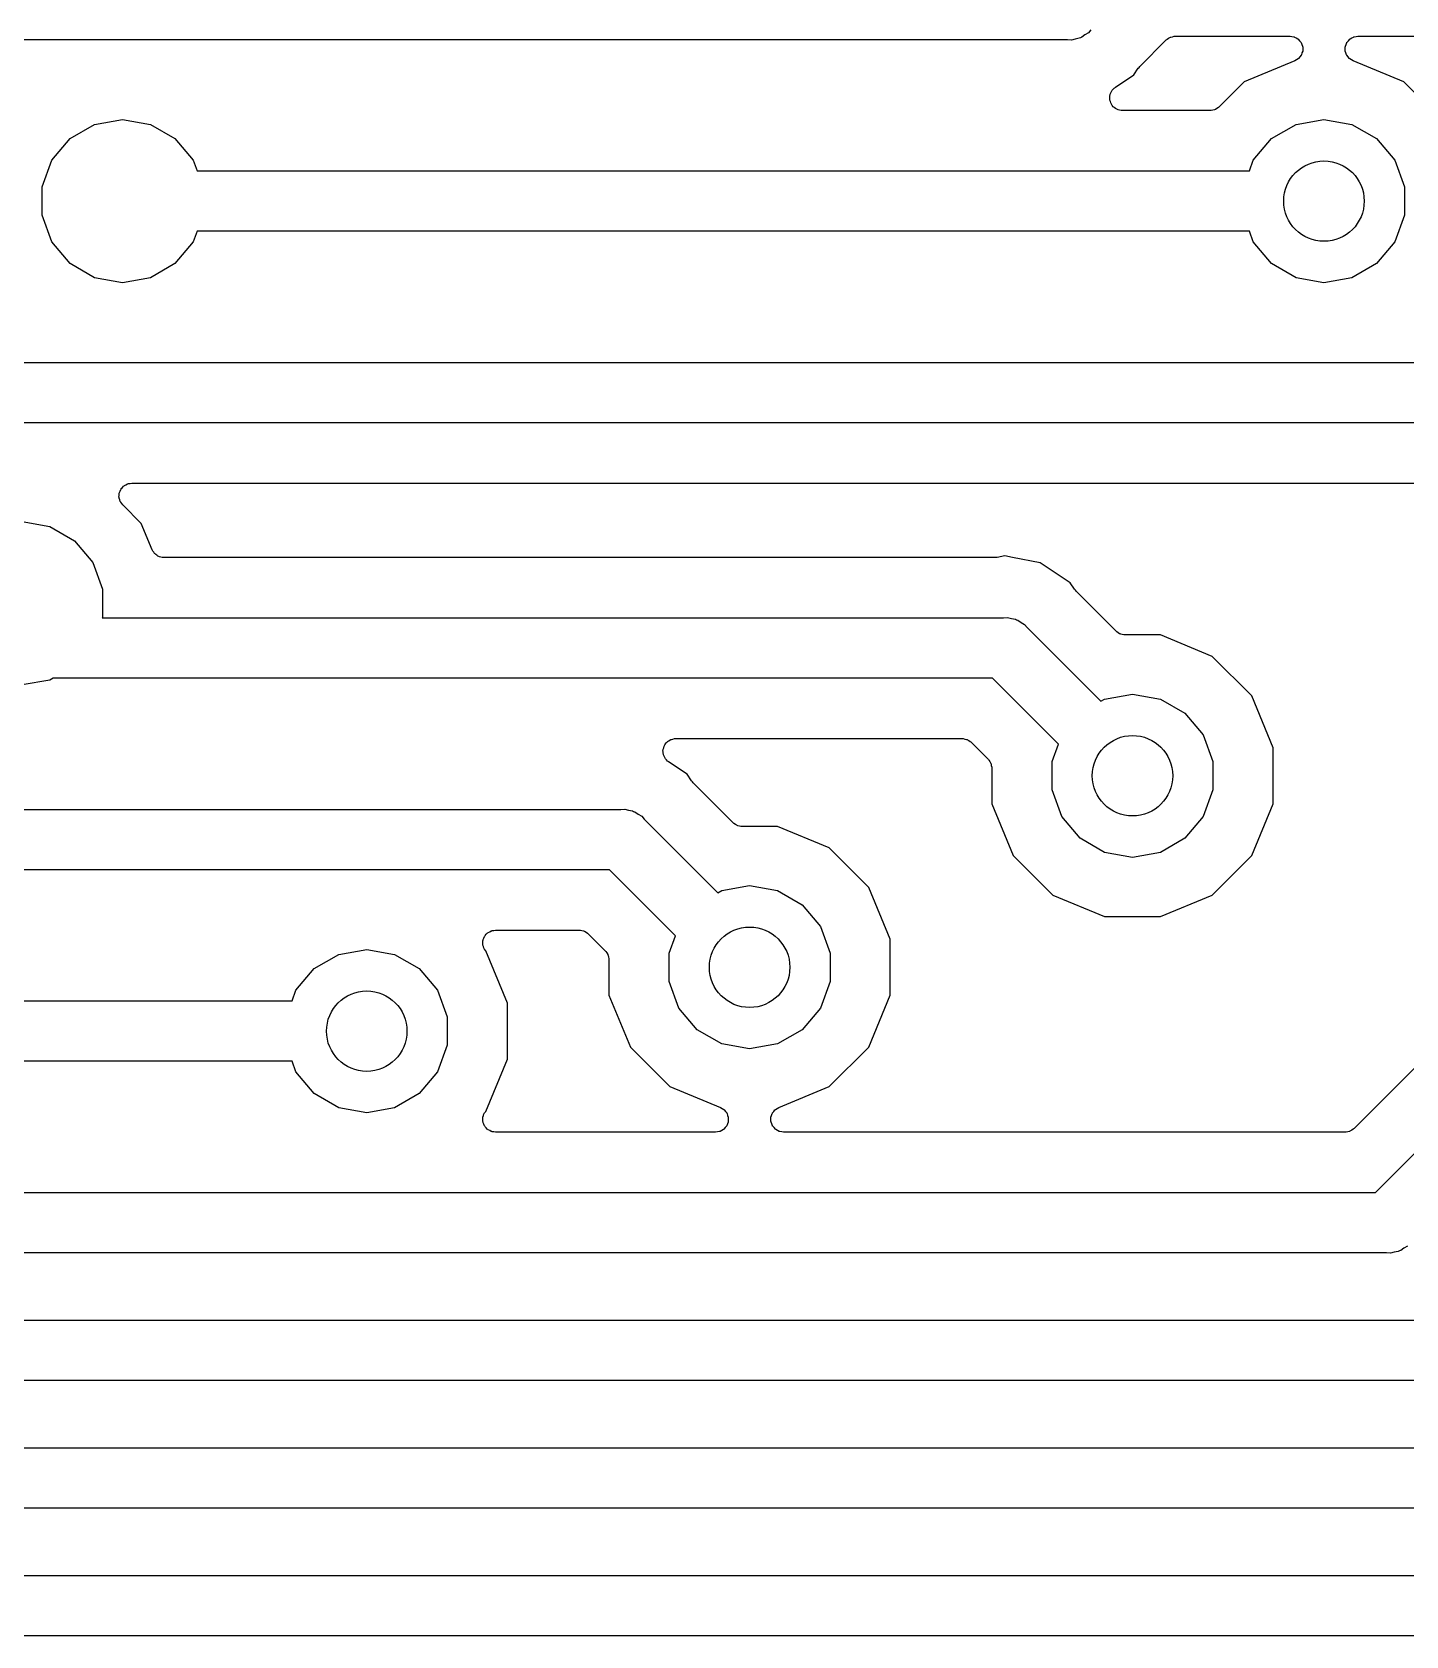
# Model space of a CAD drawing. Extents: x 64 to 244, y -149 to -41.
# Drawn here: x 102.72 to 116.39, y -127.94 to -111.98 of the extents above; entities that cross this region are included whole.
import ezdxf

# ---------------------------------------------------------------- set-up
doc = ezdxf.new("R2010")
doc.units = 0
doc.header["$MEASUREMENT"] = 0
doc.layers.add('BLACK', color=7, linetype='CONTINUOUS')

msp = doc.modelspace()

# ---------------------------------------------------------------- linework, layer by layer
at = {"layer": 'BLACK', "linetype": 'CONTINUOUS'}
for p, q in [((113.251, -111.963), (113.226, -111.993)), ((113.017, -112.06), (91.4531, -112.06)), ((113.057, -112.063), (113.017, -112.06)), ((113.095, -112.053), (113.057, -112.063)), ((113.134, -112.046), (113.095, -112.053)), ((113.146, -112.04), (113.134, -112.046)), ((113.159, -112.036), (113.146, -112.04)), ((113.191, -112.013), (113.159, -112.036)), ((113.226, -111.993), (113.191, -112.013)), ((113.738, -112.325), (114.001, -112.062)), ((114.001, -112.062), (114.005, -112.059)), ((114.005, -112.059), (114.009, -112.055)), ((114.009, -112.055), (114.023, -112.046)), ((114.023, -112.046), (114.037, -112.037)), ((114.037, -112.037), (114.042, -112.035)), ((114.042, -112.035), (114.047, -112.033)), ((114.047, -112.033), (114.063, -112.03)), ((114.063, -112.03), (114.079, -112.025)), ((114.079, -112.025), (114.085, -112.026)), ((114.085, -112.026), (114.09, -112.025)), ((114.09, -112.025), (115.232, -112.025)), ((115.232, -112.025), (115.251, -112.028)), ((115.251, -112.028), (115.271, -112.031)), ((115.271, -112.031), (115.273, -112.032)), ((115.273, -112.032), (115.276, -112.033)), ((115.276, -112.033), (115.293, -112.042)), ((115.293, -112.042), (115.31, -112.051)), ((115.31, -112.051), (115.312, -112.053)), ((115.312, -112.053), (115.314, -112.055)), ((115.314, -112.055), (115.327, -112.07)), ((115.327, -112.07), (115.34, -112.084)), ((115.34, -112.084), (115.341, -112.086)), ((115.341, -112.086), (115.342, -112.088)), ((115.342, -112.088), (115.349, -112.107)), ((115.349, -112.107), (115.356, -112.125)), ((115.356, -112.125), (115.357, -112.127)), ((115.357, -112.127), (115.358, -112.13)), ((115.358, -112.13), (115.358, -112.149)), ((115.782, -112.13), (115.783, -112.127)), ((115.782, -112.149), (115.782, -112.13)), ((115.783, -112.127), (115.784, -112.125)), ((115.784, -112.125), (115.791, -112.107)), ((115.791, -112.107), (115.798, -112.088)), ((115.798, -112.088), (115.799, -112.086)), ((115.799, -112.086), (115.8, -112.084)), ((115.8, -112.084), (115.813, -112.07)), ((115.813, -112.07), (115.826, -112.055)), ((115.826, -112.055), (115.828, -112.053)), ((115.828, -112.053), (115.83, -112.051)), ((115.83, -112.051), (115.847, -112.042)), ((115.847, -112.042), (115.864, -112.033)), ((115.864, -112.033), (115.867, -112.032)), ((115.867, -112.032), (115.869, -112.031)), ((115.869, -112.031), (115.889, -112.028)), ((115.889, -112.028), (115.908, -112.025)), ((115.908, -112.025), (127.06, -112.025)), ((115.281, -112.269), (114.777, -112.478)), ((115.297, -112.259), (115.281, -112.269)), ((115.314, -112.249), (115.297, -112.259)), ((115.316, -112.247), (115.314, -112.249)), ((115.318, -112.246), (115.316, -112.247)), ((115.33, -112.23), (115.318, -112.246)), ((115.342, -112.215), (115.33, -112.23)), ((115.343, -112.213), (115.342, -112.215)), ((115.345, -112.211), (115.343, -112.213)), ((115.351, -112.192), (115.345, -112.211)), ((115.358, -112.174), (115.351, -112.192)), ((115.358, -112.149), (115.358, -112.169)), ((115.358, -112.169), (115.358, -112.171)), ((115.358, -112.171), (115.358, -112.174)), ((115.782, -112.169), (115.782, -112.149)), ((115.782, -112.171), (115.782, -112.169)), ((115.782, -112.174), (115.782, -112.171)), ((115.789, -112.192), (115.782, -112.174)), ((115.795, -112.211), (115.789, -112.192)), ((115.797, -112.213), (115.795, -112.211)), ((115.798, -112.215), (115.797, -112.213)), ((115.81, -112.23), (115.798, -112.215)), ((115.822, -112.246), (115.81, -112.23)), ((115.824, -112.247), (115.822, -112.246)), ((115.826, -112.249), (115.824, -112.247)), ((115.843, -112.259), (115.826, -112.249)), ((115.859, -112.269), (115.843, -112.259)), ((116.363, -112.478), (115.859, -112.269)), ((113.494, -112.532), (113.679, -112.409)), ((113.679, -112.409), (113.722, -112.344)), ((113.722, -112.344), (113.731, -112.335)), ((113.731, -112.335), (113.738, -112.325)), ((113.439, -112.616), (113.442, -112.609)), ((113.442, -112.609), (113.443, -112.602)), ((113.443, -112.602), (113.449, -112.589)), ((113.449, -112.589), (113.455, -112.575)), ((113.455, -112.575), (113.459, -112.569)), ((113.459, -112.569), (113.462, -112.563)), ((113.462, -112.563), (113.473, -112.552)), ((113.473, -112.552), (113.483, -112.541)), ((113.483, -112.541), (113.489, -112.537)), ((113.489, -112.537), (113.494, -112.532)), ((114.777, -112.478), (114.527, -112.728)), ((116.757, -112.872), (116.363, -112.478)), ((113.438, -112.646), (113.439, -112.631)), ((113.439, -112.653), (113.438, -112.646)), ((113.439, -112.631), (113.439, -112.616)), ((113.439, -112.66), (113.439, -112.653)), ((113.445, -112.674), (113.439, -112.66)), ((113.448, -112.689), (113.445, -112.674)), ((113.452, -112.695), (113.448, -112.689)), ((113.455, -112.701), (113.452, -112.695)), ((113.464, -112.713), (113.455, -112.701)), ((113.473, -112.726), (113.464, -112.713)), ((113.478, -112.73), (113.473, -112.726)), ((113.483, -112.735), (113.478, -112.73)), ((113.496, -112.743), (113.483, -112.735)), ((113.508, -112.752), (113.496, -112.743)), ((113.515, -112.754), (113.508, -112.752)), ((113.521, -112.757), (113.515, -112.754)), ((113.536, -112.76), (113.521, -112.757)), ((113.551, -112.764), (113.536, -112.76)), ((113.558, -112.764), (113.551, -112.764)), ((113.565, -112.765), (113.558, -112.764)), ((114.437, -112.765), (113.565, -112.765)), ((114.443, -112.764), (114.437, -112.765)), ((114.449, -112.765), (114.443, -112.764)), ((114.465, -112.76), (114.449, -112.765)), ((114.481, -112.757), (114.465, -112.76)), ((114.486, -112.755), (114.481, -112.757)), ((114.491, -112.753), (114.486, -112.755)), ((114.505, -112.744), (114.491, -112.753)), ((114.519, -112.735), (114.505, -112.744)), ((114.523, -112.731), (114.519, -112.735)), ((114.527, -112.728), (114.523, -112.731)), ((103.093, -113.043), (103.337, -112.902)), ((103.337, -112.902), (103.615, -112.853)), ((103.615, -112.853), (103.893, -112.902)), ((103.893, -112.902), (104.137, -113.043)), ((115.048, -113.043), (115.292, -112.902)), ((115.292, -112.902), (115.57, -112.853)), ((115.57, -112.853), (115.848, -112.902)), ((115.848, -112.902), (116.092, -113.043)), ((102.911, -113.259), (103.093, -113.043)), ((104.137, -113.043), (104.319, -113.259)), ((114.866, -113.259), (115.048, -113.043)), ((116.092, -113.043), (116.274, -113.259)), ((102.815, -113.524), (102.911, -113.259)), ((104.319, -113.259), (104.357, -113.365)), ((104.357, -113.365), (114.828, -113.365)), ((114.828, -113.365), (114.866, -113.259)), ((116.274, -113.259), (116.37, -113.524)), ((102.815, -113.806), (102.815, -113.524)), ((116.37, -113.524), (116.37, -113.806)), ((102.911, -114.071), (102.815, -113.806)), ((116.37, -113.806), (116.274, -114.071)), ((104.357, -113.965), (104.319, -114.071)), ((114.828, -113.965), (104.357, -113.965)), ((114.866, -114.071), (114.828, -113.965)), ((103.093, -114.287), (102.911, -114.071)), ((104.319, -114.071), (104.137, -114.287)), ((115.048, -114.287), (114.866, -114.071)), ((116.274, -114.071), (116.092, -114.287)), ((103.337, -114.428), (103.093, -114.287)), ((104.137, -114.287), (103.893, -114.428)), ((115.292, -114.428), (115.048, -114.287)), ((116.092, -114.287), (115.848, -114.428)), ((103.615, -114.477), (103.337, -114.428)), ((103.893, -114.428), (103.615, -114.477)), ((115.57, -114.477), (115.292, -114.428)), ((115.848, -114.428), (115.57, -114.477)), ((100.978, -115.27), (116.716, -115.27)), ((123.117, -115.64), (115.869, -122.888)), ((116.827, -115.87), (101.089, -115.87)), ((116.081, -123.525), (123.604, -116.002)), ((103.58, -116.608), (103.581, -116.592)), ((103.581, -116.575), (103.583, -116.57)), ((103.581, -116.592), (103.581, -116.575)), ((103.583, -116.57), (103.584, -116.564)), ((103.584, -116.564), (103.591, -116.549)), ((103.591, -116.549), (103.597, -116.533)), ((103.597, -116.533), (103.6, -116.529)), ((103.6, -116.529), (103.602, -116.524)), ((103.602, -116.524), (103.614, -116.512)), ((103.614, -116.512), (103.625, -116.5)), ((103.625, -116.5), (103.63, -116.497)), ((103.63, -116.497), (103.634, -116.493)), ((103.634, -116.493), (103.649, -116.486)), ((103.649, -116.486), (103.663, -116.478)), ((103.663, -116.478), (103.669, -116.477)), ((103.669, -116.477), (103.674, -116.474)), ((103.674, -116.474), (103.69, -116.473)), ((103.69, -116.473), (103.707, -116.47)), ((103.707, -116.47), (116.739, -116.47)), ((103.581, -116.613), (103.58, -116.608)), ((103.581, -116.619), (103.581, -116.613)), ((103.587, -116.635), (103.581, -116.619)), ((103.591, -116.651), (103.587, -116.635)), ((103.595, -116.655), (103.591, -116.651)), ((103.597, -116.66), (103.595, -116.655)), ((103.607, -116.673), (103.597, -116.66)), ((103.617, -116.687), (103.607, -116.673)), ((103.802, -116.872), (103.617, -116.687)), ((102.615, -116.853), (102.893, -116.902)), ((102.893, -116.902), (103.137, -117.043)), ((103.909, -117.132), (103.802, -116.872)), ((103.137, -117.043), (103.319, -117.259)), ((103.914, -117.139), (103.909, -117.132)), ((103.917, -117.146), (103.914, -117.139)), ((103.926, -117.157), (103.917, -117.146)), ((103.933, -117.169), (103.926, -117.157)), ((103.94, -117.174), (103.933, -117.169)), ((103.945, -117.18), (103.94, -117.174)), ((103.957, -117.187), (103.945, -117.18)), ((103.968, -117.196), (103.957, -117.187)), ((103.976, -117.198), (103.968, -117.196)), ((103.983, -117.202), (103.976, -117.198)), ((103.997, -117.205), (103.983, -117.202)), ((104.01, -117.209), (103.997, -117.205)), ((104.019, -117.209), (104.01, -117.209)), ((104.027, -117.21), (104.019, -117.209)), ((112.294, -117.21), (104.027, -117.21)), ((112.306, -117.208), (112.294, -117.21)), ((112.319, -117.208), (112.306, -117.208)), ((112.395, -117.192), (112.319, -117.208)), ((112.471, -117.208), (112.395, -117.192)), ((112.746, -117.262), (112.471, -117.208)), ((112.471, -117.208), (112.471, -117.208)), ((103.319, -117.259), (103.415, -117.524)), ((113.044, -117.461), (112.746, -117.262)), ((103.415, -117.524), (103.415, -117.806)), ((113.087, -117.526), (113.044, -117.461)), ((113.096, -117.535), (113.087, -117.526)), ((113.103, -117.545), (113.096, -117.535)), ((113.501, -117.943), (113.103, -117.545)), ((103.415, -117.806), (103.414, -117.81)), ((103.414, -117.81), (112.382, -117.81)), ((112.382, -117.81), (112.422, -117.807)), ((112.422, -117.807), (112.46, -117.817)), ((112.46, -117.817), (112.499, -117.824)), ((112.499, -117.824), (112.511, -117.83)), ((112.511, -117.83), (112.524, -117.834)), ((112.524, -117.834), (112.556, -117.857)), ((112.556, -117.857), (112.591, -117.877)), ((112.591, -117.877), (112.616, -117.907)), ((112.616, -117.907), (113.348, -118.639)), ((113.505, -117.946), (113.501, -117.943)), ((113.509, -117.95), (113.505, -117.946)), ((113.523, -117.959), (113.509, -117.95)), ((113.537, -117.968), (113.523, -117.959)), ((113.542, -117.97), (113.537, -117.968)), ((113.547, -117.972), (113.542, -117.97)), ((113.563, -117.975), (113.547, -117.972)), ((113.579, -117.98), (113.563, -117.975)), ((113.585, -117.979), (113.579, -117.98)), ((113.59, -117.98), (113.585, -117.979)), ((113.943, -117.98), (113.59, -117.98)), ((114.458, -118.193), (113.943, -117.98)), ((114.852, -118.587), (114.458, -118.193)), ((102.893, -118.428), (102.615, -118.477)), ((102.925, -118.41), (102.893, -118.428)), ((112.271, -118.41), (102.925, -118.41)), ((112.928, -119.067), (112.271, -118.41)), ((113.348, -118.639), (113.387, -118.617)), ((113.387, -118.617), (113.665, -118.568)), ((113.665, -118.568), (113.943, -118.617)), ((113.943, -118.617), (114.187, -118.758)), ((115.065, -119.102), (114.852, -118.587)), ((114.187, -118.758), (114.369, -118.974)), ((114.369, -118.974), (114.465, -119.239)), ((108.993, -119.129), (108.994, -119.122)), ((108.994, -119.144), (108.993, -119.129)), ((108.994, -119.115), (109, -119.101)), ((108.994, -119.122), (108.994, -119.115)), ((108.994, -119.159), (108.994, -119.144)), ((109, -119.101), (109.003, -119.086)), ((109.003, -119.086), (109.007, -119.08)), ((109.007, -119.08), (109.01, -119.073)), ((109.01, -119.073), (109.019, -119.062)), ((109.019, -119.062), (109.028, -119.049)), ((109.028, -119.049), (109.033, -119.045)), ((109.033, -119.045), (109.038, -119.04)), ((109.038, -119.04), (109.051, -119.032)), ((109.051, -119.032), (109.063, -119.023)), ((109.063, -119.023), (109.07, -119.021)), ((109.07, -119.021), (109.076, -119.018)), ((109.076, -119.018), (109.091, -119.015)), ((109.091, -119.015), (109.106, -119.011)), ((109.106, -119.011), (109.113, -119.011)), ((109.113, -119.011), (109.12, -119.01)), ((109.12, -119.01), (111.97, -119.01)), ((111.97, -119.01), (111.975, -119.011)), ((111.975, -119.011), (111.981, -119.01)), ((111.981, -119.01), (111.997, -119.015)), ((111.997, -119.015), (112.013, -119.018)), ((112.013, -119.018), (112.018, -119.02)), ((112.018, -119.02), (112.023, -119.022)), ((112.023, -119.022), (112.037, -119.031)), ((112.037, -119.031), (112.051, -119.04)), ((112.051, -119.04), (112.055, -119.044)), ((112.055, -119.044), (112.059, -119.047)), ((112.059, -119.047), (112.228, -119.216)), ((112.865, -119.239), (112.928, -119.067)), ((115.065, -119.658), (115.065, -119.102)), ((108.997, -119.166), (108.994, -119.159)), ((108.998, -119.173), (108.997, -119.166)), ((109.004, -119.186), (108.998, -119.173)), ((109.01, -119.2), (109.004, -119.186)), ((109.014, -119.206), (109.01, -119.2)), ((109.017, -119.212), (109.014, -119.206)), ((109.028, -119.223), (109.017, -119.212)), ((109.038, -119.234), (109.028, -119.223)), ((109.044, -119.238), (109.038, -119.234)), ((109.049, -119.243), (109.044, -119.238)), ((109.234, -119.366), (109.049, -119.243)), ((112.228, -119.216), (112.231, -119.22)), ((112.231, -119.22), (112.235, -119.224)), ((112.235, -119.224), (112.244, -119.238)), ((112.244, -119.238), (112.253, -119.252)), ((112.253, -119.252), (112.255, -119.257)), ((112.255, -119.257), (112.257, -119.262)), ((112.257, -119.262), (112.26, -119.278)), ((112.26, -119.278), (112.265, -119.294)), ((112.265, -119.294), (112.264, -119.3)), ((112.264, -119.3), (112.265, -119.305)), ((112.265, -119.305), (112.265, -119.658)), ((112.865, -119.521), (112.865, -119.239)), ((114.465, -119.239), (114.465, -119.521)), ((109.277, -119.431), (109.234, -119.366)), ((109.286, -119.44), (109.277, -119.431)), ((109.293, -119.45), (109.286, -119.44)), ((109.691, -119.848), (109.293, -119.45)), ((112.961, -119.786), (112.865, -119.521)), ((114.465, -119.521), (114.369, -119.786)), ((99.8572, -119.715), (108.572, -119.715)), ((108.572, -119.715), (108.612, -119.712)), ((108.612, -119.712), (108.65, -119.722)), ((108.65, -119.722), (108.689, -119.729)), ((108.689, -119.729), (108.701, -119.735)), ((108.701, -119.735), (108.714, -119.739)), ((108.714, -119.739), (108.746, -119.762)), ((108.746, -119.762), (108.781, -119.782)), ((108.781, -119.782), (108.806, -119.812)), ((112.265, -119.658), (112.478, -120.173)), ((113.143, -120.002), (112.961, -119.786)), ((114.369, -119.786), (114.187, -120.002)), ((114.852, -120.173), (115.065, -119.658)), ((108.806, -119.812), (109.538, -120.544)), ((109.695, -119.851), (109.691, -119.848)), ((109.699, -119.855), (109.695, -119.851)), ((109.713, -119.864), (109.699, -119.855)), ((109.727, -119.873), (109.713, -119.864)), ((109.732, -119.875), (109.727, -119.873)), ((109.737, -119.877), (109.732, -119.875)), ((109.753, -119.88), (109.737, -119.877)), ((109.769, -119.885), (109.753, -119.88)), ((109.775, -119.884), (109.769, -119.885)), ((109.78, -119.885), (109.775, -119.884)), ((110.133, -119.885), (109.78, -119.885)), ((110.648, -120.098), (110.133, -119.885)), ((111.042, -120.492), (110.648, -120.098)), ((113.387, -120.143), (113.143, -120.002)), ((114.187, -120.002), (113.943, -120.143)), ((112.478, -120.173), (112.872, -120.567)), ((113.665, -120.192), (113.387, -120.143)), ((113.943, -120.143), (113.665, -120.192)), ((114.458, -120.567), (114.852, -120.173)), ((108.461, -120.315), (99.7055, -120.315)), ((109.118, -120.972), (108.461, -120.315)), ((109.538, -120.544), (109.577, -120.522)), ((109.577, -120.522), (109.855, -120.473)), ((109.855, -120.473), (110.133, -120.522)), ((110.133, -120.522), (110.377, -120.663)), ((111.255, -121.007), (111.042, -120.492)), ((112.872, -120.567), (113.387, -120.78)), ((113.943, -120.78), (114.458, -120.567)), ((110.377, -120.663), (110.559, -120.879)), ((110.559, -120.879), (110.655, -121.144)), ((113.387, -120.78), (113.943, -120.78)), ((107.2, -121.053), (107.201, -121.037)), ((107.201, -121.058), (107.2, -121.053)), ((107.201, -121.02), (107.203, -121.015)), ((107.201, -121.037), (107.201, -121.02)), ((107.201, -121.064), (107.201, -121.058)), ((107.207, -121.08), (107.201, -121.064)), ((107.203, -121.015), (107.204, -121.009)), ((107.204, -121.009), (107.211, -120.994)), ((107.211, -120.994), (107.217, -120.978)), ((107.217, -120.978), (107.22, -120.974)), ((107.22, -120.974), (107.222, -120.969)), ((107.222, -120.969), (107.234, -120.957)), ((107.234, -120.957), (107.245, -120.945)), ((107.245, -120.945), (107.25, -120.942)), ((107.25, -120.942), (107.254, -120.938)), ((107.254, -120.938), (107.269, -120.931)), ((107.269, -120.931), (107.283, -120.923)), ((107.283, -120.923), (107.289, -120.922)), ((107.289, -120.922), (107.294, -120.919)), ((107.294, -120.919), (107.31, -120.918)), ((107.31, -120.918), (107.327, -120.915)), ((107.327, -120.915), (108.16, -120.915)), ((108.16, -120.915), (108.165, -120.916)), ((108.165, -120.916), (108.171, -120.915)), ((108.171, -120.915), (108.187, -120.92)), ((108.187, -120.92), (108.203, -120.923)), ((108.203, -120.923), (108.208, -120.925)), ((108.208, -120.925), (108.213, -120.927)), ((108.213, -120.927), (108.227, -120.936)), ((108.227, -120.936), (108.241, -120.945)), ((108.241, -120.945), (108.245, -120.949)), ((108.245, -120.949), (108.249, -120.952)), ((108.249, -120.952), (108.418, -121.121)), ((109.055, -121.144), (109.118, -120.972)), ((111.255, -121.563), (111.255, -121.007)), ((105.523, -121.298), (105.767, -121.157)), ((105.767, -121.157), (106.045, -121.108)), ((106.045, -121.108), (106.323, -121.157)), ((106.323, -121.157), (106.567, -121.298)), ((107.211, -121.096), (107.207, -121.08)), ((107.215, -121.1), (107.211, -121.096)), ((107.217, -121.105), (107.215, -121.1)), ((107.227, -121.118), (107.217, -121.105)), ((107.23, -121.122), (107.227, -121.118)), ((107.445, -121.642), (107.23, -121.122)), ((108.418, -121.121), (108.421, -121.125)), ((108.421, -121.125), (108.425, -121.129)), ((108.425, -121.129), (108.434, -121.143)), ((108.434, -121.143), (108.443, -121.157)), ((108.443, -121.157), (108.445, -121.162)), ((108.445, -121.162), (108.447, -121.167)), ((108.447, -121.167), (108.45, -121.183)), ((108.45, -121.183), (108.455, -121.199)), ((108.455, -121.199), (108.454, -121.205)), ((108.454, -121.205), (108.455, -121.21)), ((108.455, -121.21), (108.455, -121.563)), ((109.055, -121.426), (109.055, -121.144)), ((110.655, -121.144), (110.655, -121.426)), ((105.341, -121.514), (105.523, -121.298)), ((106.567, -121.298), (106.749, -121.514)), ((105.303, -121.62), (105.341, -121.514)), ((106.749, -121.514), (106.845, -121.779)), ((109.151, -121.691), (109.055, -121.426)), ((110.655, -121.426), (110.559, -121.691)), ((96.0093, -121.62), (105.303, -121.62)), ((107.445, -122.198), (107.445, -121.642)), ((108.455, -121.563), (108.668, -122.078)), ((109.333, -121.907), (109.151, -121.691)), ((110.559, -121.691), (110.377, -121.907)), ((111.042, -122.078), (111.255, -121.563)), ((106.845, -121.779), (106.845, -122.061)), ((109.577, -122.048), (109.333, -121.907)), ((110.377, -121.907), (110.133, -122.048)), ((106.845, -122.061), (106.749, -122.326)), ((108.668, -122.078), (109.062, -122.472)), ((109.855, -122.097), (109.577, -122.048)), ((110.133, -122.048), (109.855, -122.097)), ((110.648, -122.472), (111.042, -122.078)), ((105.303, -122.22), (95.8981, -122.22)), ((105.341, -122.326), (105.303, -122.22)), ((105.523, -122.542), (105.341, -122.326)), ((106.749, -122.326), (106.567, -122.542)), ((107.23, -122.718), (107.445, -122.198)), ((109.062, -122.472), (109.566, -122.681)), ((110.144, -122.681), (110.648, -122.472)), ((105.767, -122.683), (105.523, -122.542)), ((106.567, -122.542), (106.323, -122.683)), ((106.045, -122.732), (105.767, -122.683)), ((106.323, -122.683), (106.045, -122.732)), ((107.2, -122.787), (107.201, -122.782)), ((107.201, -122.803), (107.2, -122.787)), ((107.201, -122.776), (107.207, -122.76)), ((107.201, -122.782), (107.201, -122.776)), ((107.201, -122.82), (107.201, -122.803)), ((107.203, -122.825), (107.201, -122.82)), ((107.207, -122.76), (107.211, -122.744)), ((107.211, -122.744), (107.215, -122.74)), ((107.215, -122.74), (107.217, -122.734)), ((107.217, -122.734), (107.227, -122.722)), ((107.227, -122.722), (107.23, -122.718)), ((109.566, -122.681), (109.582, -122.691)), ((109.582, -122.691), (109.599, -122.701)), ((109.599, -122.701), (109.601, -122.703)), ((109.601, -122.703), (109.603, -122.704)), ((109.603, -122.704), (109.615, -122.72)), ((109.615, -122.72), (109.627, -122.734)), ((109.627, -122.734), (109.628, -122.737)), ((109.628, -122.737), (109.63, -122.739)), ((109.63, -122.739), (109.636, -122.758)), ((109.636, -122.758), (109.643, -122.776)), ((109.643, -122.82), (109.642, -122.823)), ((109.643, -122.776), (109.643, -122.779)), ((109.643, -122.779), (109.643, -122.781)), ((109.643, -122.781), (109.643, -122.801)), ((109.643, -122.801), (109.643, -122.82)), ((110.067, -122.776), (110.074, -122.758)), ((110.067, -122.779), (110.067, -122.776)), ((110.067, -122.781), (110.067, -122.779)), ((110.067, -122.801), (110.067, -122.781)), ((110.067, -122.82), (110.067, -122.801)), ((110.068, -122.823), (110.067, -122.82)), ((110.074, -122.758), (110.08, -122.739)), ((110.08, -122.739), (110.082, -122.737)), ((110.082, -122.737), (110.083, -122.734)), ((110.083, -122.734), (110.095, -122.72)), ((110.095, -122.72), (110.107, -122.704)), ((110.107, -122.704), (110.109, -122.703)), ((110.109, -122.703), (110.111, -122.701)), ((110.111, -122.701), (110.128, -122.691)), ((110.128, -122.691), (110.144, -122.681)), ((107.204, -122.831), (107.203, -122.825)), ((107.211, -122.846), (107.204, -122.831)), ((107.217, -122.861), (107.211, -122.846)), ((107.22, -122.866), (107.217, -122.861)), ((107.222, -122.871), (107.22, -122.866)), ((107.234, -122.883), (107.222, -122.871)), ((107.245, -122.895), (107.234, -122.883)), ((107.25, -122.898), (107.245, -122.895)), ((107.254, -122.902), (107.25, -122.898)), ((107.269, -122.909), (107.254, -122.902)), ((107.283, -122.917), (107.269, -122.909)), ((107.289, -122.918), (107.283, -122.917)), ((107.294, -122.921), (107.289, -122.918)), ((107.31, -122.922), (107.294, -122.921)), ((107.327, -122.925), (107.31, -122.922)), ((109.517, -122.925), (107.327, -122.925)), ((109.536, -122.922), (109.517, -122.925)), ((109.556, -122.919), (109.536, -122.922)), ((109.558, -122.918), (109.556, -122.919)), ((109.561, -122.917), (109.558, -122.918)), ((109.578, -122.908), (109.561, -122.917)), ((109.595, -122.899), (109.578, -122.908)), ((109.597, -122.897), (109.595, -122.899)), ((109.599, -122.895), (109.597, -122.897)), ((109.612, -122.88), (109.599, -122.895)), ((109.625, -122.866), (109.612, -122.88)), ((109.626, -122.864), (109.625, -122.866)), ((109.627, -122.861), (109.626, -122.864)), ((109.634, -122.843), (109.627, -122.861)), ((109.641, -122.825), (109.634, -122.843)), ((109.642, -122.823), (109.641, -122.825)), ((110.069, -122.825), (110.068, -122.823)), ((110.076, -122.843), (110.069, -122.825)), ((110.083, -122.861), (110.076, -122.843)), ((110.084, -122.864), (110.083, -122.861)), ((110.085, -122.866), (110.084, -122.864)), ((110.098, -122.88), (110.085, -122.866)), ((110.111, -122.895), (110.098, -122.88)), ((110.113, -122.897), (110.111, -122.895)), ((110.115, -122.899), (110.113, -122.897)), ((110.132, -122.908), (110.115, -122.899)), ((110.149, -122.917), (110.132, -122.908)), ((110.152, -122.918), (110.149, -122.917)), ((110.154, -122.919), (110.152, -122.918)), ((110.174, -122.922), (110.154, -122.919)), ((110.193, -122.925), (110.174, -122.922)), ((115.78, -122.925), (110.193, -122.925)), ((115.785, -122.924), (115.78, -122.925)), ((115.791, -122.925), (115.785, -122.924)), ((115.807, -122.92), (115.791, -122.925)), ((115.823, -122.917), (115.807, -122.92)), ((115.828, -122.915), (115.823, -122.917)), ((115.833, -122.913), (115.828, -122.915)), ((115.847, -122.904), (115.833, -122.913)), ((115.861, -122.895), (115.847, -122.904)), ((115.865, -122.891), (115.861, -122.895)), ((115.869, -122.888), (115.865, -122.891)), ((94.6493, -123.525), (116.081, -123.525)), ((116.366, -124.078), (116.334, -124.101)), ((116.401, -124.058), (116.366, -124.078)), ((116.192, -124.125), (94.5381, -124.125)), ((116.232, -124.128), (116.192, -124.125)), ((116.27, -124.118), (116.232, -124.128)), ((116.309, -124.111), (116.27, -124.118)), ((116.321, -124.105), (116.309, -124.111)), ((116.334, -124.101), (116.321, -124.105)), ((71.2443, -124.795), (116.716, -124.795)), ((116.827, -125.395), (71.1331, -125.395)), ((66.7822, -126.065), (117.351, -126.065)), ((117.462, -126.665), (66.7822, -126.665)), ((69.2281, -127.335), (117.986, -127.335)), ((118.097, -127.935), (69.3393, -127.935))]:
    msp.add_line(p, q, dxfattribs=at)
at = {"layer": 'BLACK'}
for centre in [(115.57, -113.665), (113.665, -119.38), (109.855, -121.285), (106.045, -121.92)]:
    msp.add_circle(centre, 0.4, dxfattribs=at)

doc.saveas('drawing.dxf')
